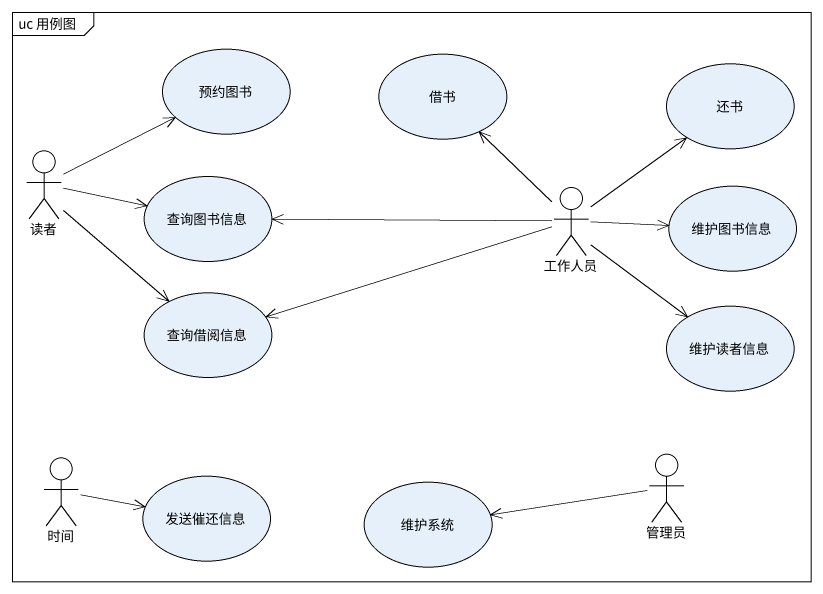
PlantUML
@startuml
mainframe uc 用例图
usecase 预约图书
usecase 借书
usecase 还书
actor 读者
usecase 查询图书信息
actor 工作人员
usecase 维护图书信息
usecase 查询借阅信息
usecase 维护读者信息
actor 时间
usecase 发送催还信息
usecase 维护系统
actor 管理员
读者 -up-> 预约图书
读者 -right-> 查询图书信息
读者 --> 查询借阅信息
工作人员 -up-> 借书
工作人员 -up-> 还书
工作人员 -left-> 查询图书信息
工作人员 -right-> 维护图书信息
工作人员 -left-> 查询借阅信息
工作人员 --> 维护读者信息
时间 -right-> 发送催还信息
管理员 -left-> 维护系统
@enduml
